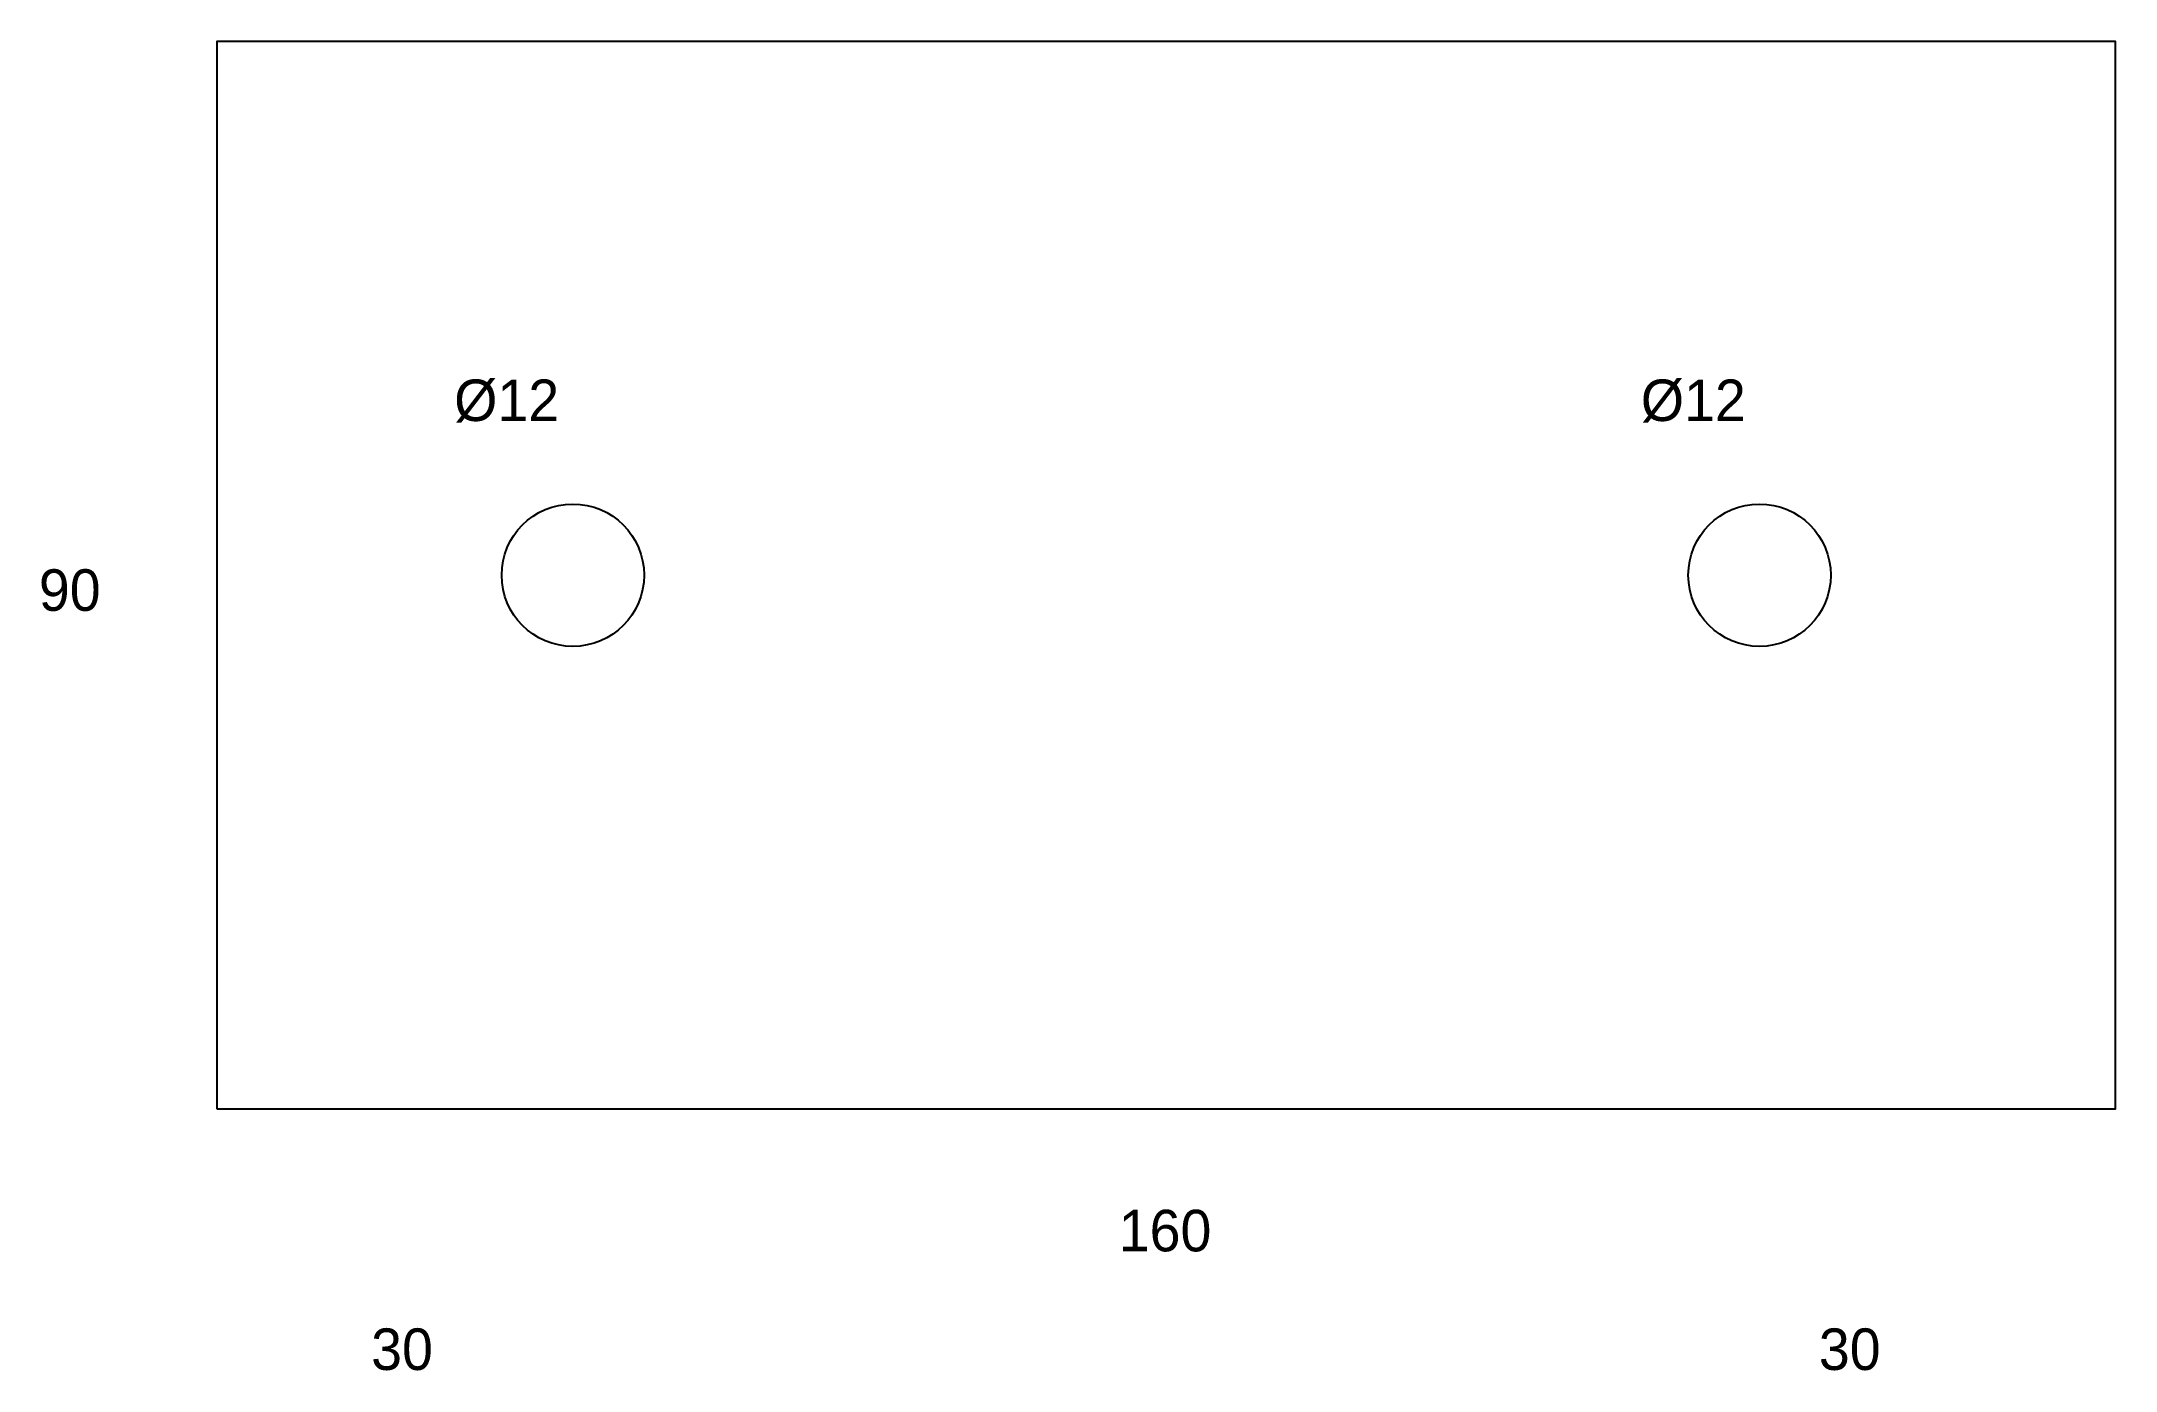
# Model space of a CAD drawing. Header units: millimetres. Extents: x -15 to 160, y -22 to 90.
import ezdxf

# ---------------------------------------------------------------- set-up
doc = ezdxf.new("R2010")
doc.units = ezdxf.units.MM
for name, color, linetype in [('DIM', 6, 'CONTINUOUS'), ('HOLE', 1, 'CONTINUOUS'), ('OUTLINE', 7, 'CONTINUOUS')]:
    doc.layers.add(name, color=color, linetype=linetype)

msp = doc.modelspace()

# ---------------------------------------------------------------- linework, layer by layer
at = {"layer": 'HOLE'}
for centre in [(30, 45), (130, 45)]:
    msp.add_circle(centre, 6, dxfattribs=at)
at = {"layer": 'OUTLINE'}
msp.add_lwpolyline([(0, 0), (160, 0), (160, 90), (0, 90)], close=True, dxfattribs=at)

# ---------------------------------------------------------------- texts
at = {"layer": 'DIM'}
for s, p in [('Ø12', (20, 58)), ('Ø12', (120, 58)), ('90', (-15, 42)), ('160', (76, -12)), ('30', (13, -22)), ('30', (135, -22))]:
    msp.add_text(s, height=3.5, dxfattribs=at).set_placement(p)

doc.saveas('drawing.dxf')
